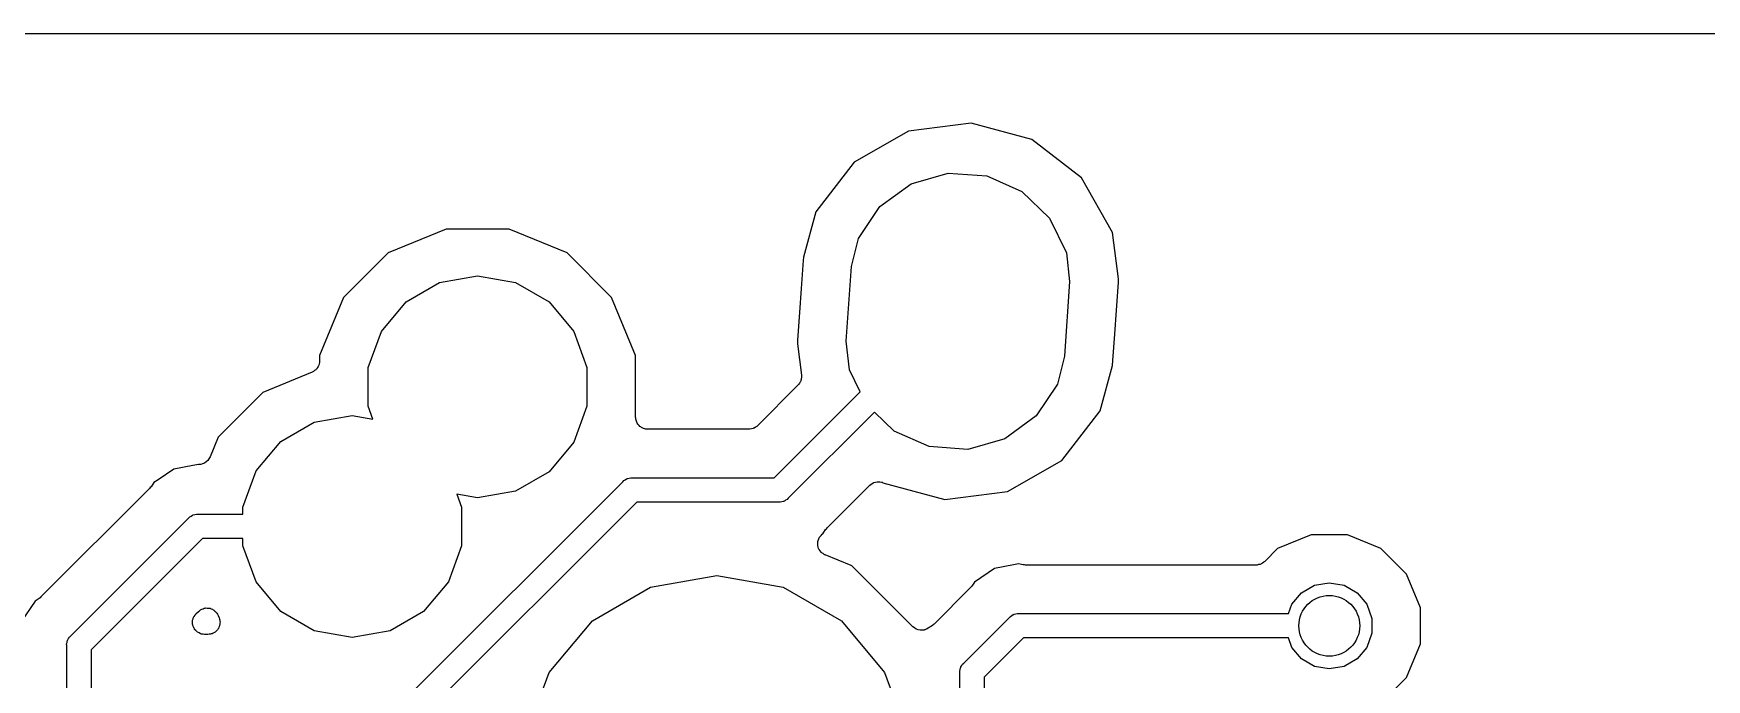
# Model space of a CAD drawing. Extents: x 240.1 to 314.9, y -176.2 to -102.8.
# Drawn here: x 279.88 to 297.36, y -109.55 to -102.79 of the extents above; entities that cross this region are included whole.
import ezdxf

# ---------------------------------------------------------------- set-up
doc = ezdxf.new("R2010")
doc.units = 0
doc.header["$MEASUREMENT"] = 0
doc.layers.add('BLACK', color=7, linetype='CONTINUOUS')

msp = doc.modelspace()

# ---------------------------------------------------------------- linework, layer by layer
at = {"layer": 'BLACK', "linetype": 'CONTINUOUS'}
for p, q in [((257.793, -102.793), (312.995, -102.793)), ((289.024, -103.814), (288.454, -104.141)), ((289.676, -103.731), (289.024, -103.814)), ((290.31, -103.903), (289.676, -103.731)), ((290.829, -104.304), (290.31, -103.903)), ((288.454, -104.141), (288.053, -104.66)), ((288.724, -104.605), (289.05, -104.367)), ((289.05, -104.367), (289.438, -104.256)), ((289.438, -104.256), (289.84, -104.284)), ((289.84, -104.284), (290.208, -104.447)), ((291.156, -104.874), (290.829, -104.304)), ((290.208, -104.447), (290.498, -104.727)), ((288.053, -104.66), (287.924, -105.134)), ((288.499, -104.939), (288.724, -104.605)), ((290.498, -104.727), (290.675, -105.089)), ((284.192, -104.839), (283.585, -105.09)), ((284.848, -104.839), (284.192, -104.839)), ((285.455, -105.09), (284.848, -104.839)), ((291.218, -105.361), (291.156, -104.874)), ((288.427, -105.232), (288.499, -104.939)), ((283.585, -105.09), (283.12, -105.555)), ((285.92, -105.555), (285.455, -105.09)), ((287.922, -105.17), (287.902, -105.46)), ((287.924, -105.134), (287.922, -105.17)), ((287.922, -105.17), (287.922, -105.17)), ((288.373, -106.011), (288.427, -105.232)), ((290.675, -105.089), (290.707, -105.389)), ((283.774, -105.601), (284.123, -105.399)), ((284.123, -105.399), (284.52, -105.329)), ((284.52, -105.329), (284.917, -105.399)), ((284.917, -105.399), (285.266, -105.601)), ((290.707, -105.389), (290.653, -106.168)), ((291.196, -105.687), (291.216, -105.397)), ((291.216, -105.397), (291.218, -105.361)), ((291.216, -105.397), (291.216, -105.397)), ((283.12, -105.555), (282.869, -106.162)), ((283.515, -105.91), (283.774, -105.601)), ((285.266, -105.601), (285.525, -105.91)), ((286.171, -106.162), (285.92, -105.555)), ((287.902, -105.46), (287.884, -105.713)), ((287.884, -105.713), (287.864, -106.003)), ((287.884, -105.713), (287.884, -105.713)), ((291.178, -105.94), (291.196, -105.687)), ((291.196, -105.687), (291.196, -105.687)), ((283.377, -106.288), (283.515, -105.91)), ((285.525, -105.91), (285.663, -106.288)), ((291.159, -106.216), (291.178, -105.94)), ((287.864, -106.003), (287.862, -106.039)), ((287.862, -106.039), (287.904, -106.368)), ((287.864, -106.003), (287.864, -106.003)), ((288.405, -106.311), (288.373, -106.011)), ((282.839, -106.301), (282.833, -106.306)), ((282.846, -106.289), (282.839, -106.301)), ((282.855, -106.278), (282.846, -106.289)), ((282.857, -106.27), (282.855, -106.278)), ((282.861, -106.263), (282.857, -106.27)), ((282.864, -106.249), (282.861, -106.263)), ((282.868, -106.236), (282.864, -106.249)), ((282.869, -106.219), (282.868, -106.228)), ((282.868, -106.228), (282.868, -106.236)), ((282.869, -106.162), (282.869, -106.219)), ((283.377, -106.692), (283.377, -106.288)), ((285.663, -106.288), (285.663, -106.692)), ((286.171, -106.807), (286.171, -106.162)), ((290.653, -106.168), (290.581, -106.461)), ((291.027, -106.74), (291.156, -106.266)), ((291.156, -106.266), (291.159, -106.216)), ((282.791, -106.337), (282.275, -106.55)), ((282.798, -106.332), (282.791, -106.337)), ((282.805, -106.329), (282.798, -106.332)), ((282.816, -106.32), (282.805, -106.329)), ((282.828, -106.313), (282.816, -106.32)), ((282.833, -106.306), (282.828, -106.313)), ((287.868, -106.474), (287.445, -106.897)), ((287.876, -106.463), (287.868, -106.474)), ((287.885, -106.453), (287.876, -106.463)), ((287.888, -106.445), (287.885, -106.453)), ((287.893, -106.438), (287.888, -106.445)), ((287.897, -106.425), (287.893, -106.438)), ((287.902, -106.412), (287.897, -106.425)), ((287.905, -106.395), (287.902, -106.404)), ((287.902, -106.404), (287.902, -106.412)), ((287.904, -106.368), (287.903, -106.382)), ((287.903, -106.382), (287.905, -106.395)), ((288.518, -106.543), (288.405, -106.311)), ((290.581, -106.461), (290.356, -106.795)), ((282.275, -106.55), (281.81, -107.015)), ((287.618, -107.442), (288.518, -106.543)), ((282.813, -106.859), (283.21, -106.789)), ((283.21, -106.789), (283.426, -106.828)), ((283.426, -106.828), (283.377, -106.692)), ((285.663, -106.692), (285.525, -107.07)), ((286.173, -106.818), (286.171, -106.807)), ((286.173, -106.829), (286.173, -106.818)), ((288.666, -106.754), (287.765, -107.655)), ((288.872, -106.953), (288.666, -106.754)), ((290.356, -106.795), (290.03, -107.033)), ((290.626, -107.259), (291.027, -106.74)), ((282.464, -107.061), (282.813, -106.859)), ((286.177, -106.839), (286.173, -106.829)), ((286.179, -106.85), (286.177, -106.839)), ((286.184, -106.86), (286.179, -106.85)), ((286.188, -106.87), (286.184, -106.86)), ((286.195, -106.879), (286.188, -106.87)), ((286.201, -106.889), (286.195, -106.879)), ((286.209, -106.896), (286.201, -106.889)), ((286.216, -106.904), (286.209, -106.896)), ((286.226, -106.91), (286.216, -106.904)), ((286.234, -106.917), (286.226, -106.91)), ((286.245, -106.921), (286.234, -106.917)), ((286.255, -106.926), (286.245, -106.921)), ((286.266, -106.928), (286.255, -106.926)), ((286.276, -106.932), (286.266, -106.928)), ((286.287, -106.932), (286.276, -106.932)), ((286.298, -106.934), (286.287, -106.932)), ((287.355, -106.934), (286.298, -106.934)), ((287.361, -106.933), (287.355, -106.934)), ((287.366, -106.934), (287.361, -106.933)), ((287.382, -106.929), (287.366, -106.934)), ((287.399, -106.926), (287.382, -106.929)), ((287.404, -106.924), (287.399, -106.926)), ((287.409, -106.922), (287.404, -106.924)), ((287.423, -106.913), (287.409, -106.922)), ((287.437, -106.904), (287.423, -106.913)), ((287.441, -106.9), (287.437, -106.904)), ((287.445, -106.897), (287.441, -106.9)), ((289.24, -107.116), (288.872, -106.953)), ((281.81, -107.015), (281.724, -107.224)), ((282.205, -107.37), (282.464, -107.061)), ((285.525, -107.07), (285.266, -107.379)), ((289.642, -107.144), (289.24, -107.116)), ((290.03, -107.033), (289.642, -107.144)), ((281.543, -107.313), (281.346, -107.352)), ((281.603, -107.301), (281.543, -107.313)), ((281.543, -107.313), (281.543, -107.313)), ((281.623, -107.302), (281.603, -107.301)), ((281.624, -107.301), (281.623, -107.302)), ((281.626, -107.301), (281.624, -107.301)), ((281.645, -107.294), (281.626, -107.301)), ((281.665, -107.288), (281.645, -107.294)), ((281.666, -107.287), (281.665, -107.288)), ((281.667, -107.287), (281.666, -107.287)), ((281.683, -107.274), (281.667, -107.287)), ((281.7, -107.261), (281.683, -107.274)), ((281.701, -107.26), (281.7, -107.261)), ((281.702, -107.259), (281.701, -107.26)), ((281.712, -107.242), (281.702, -107.259)), ((281.724, -107.224), (281.712, -107.242)), ((290.056, -107.586), (290.626, -107.259)), ((281.136, -107.492), (281.107, -107.535)), ((281.18, -107.463), (281.136, -107.492)), ((281.346, -107.352), (281.18, -107.463)), ((281.18, -107.463), (281.18, -107.463)), ((282.067, -107.748), (282.205, -107.37)), ((283.759, -109.761), (286.037, -107.483)), ((285.266, -107.379), (284.917, -107.581)), ((286.037, -107.483), (286.048, -107.47)), ((286.048, -107.47), (286.063, -107.462)), ((286.063, -107.462), (286.076, -107.452)), ((286.076, -107.452), (286.082, -107.451)), ((286.082, -107.451), (286.087, -107.448)), ((286.087, -107.448), (286.103, -107.445)), ((286.103, -107.445), (286.12, -107.441)), ((286.12, -107.441), (286.137, -107.442)), ((286.137, -107.442), (287.618, -107.442)), ((288.173, -107.965), (288.618, -107.52)), ((288.618, -107.52), (288.621, -107.518)), ((288.621, -107.518), (288.623, -107.516)), ((288.623, -107.516), (288.639, -107.505)), ((288.639, -107.505), (288.654, -107.494)), ((288.654, -107.494), (288.657, -107.494)), ((288.657, -107.494), (288.66, -107.492)), ((288.66, -107.492), (288.679, -107.488)), ((288.679, -107.488), (288.697, -107.483)), ((288.697, -107.483), (288.7, -107.483)), ((288.7, -107.483), (288.703, -107.483)), ((288.703, -107.483), (288.722, -107.485)), ((288.722, -107.485), (288.741, -107.487)), ((288.741, -107.487), (288.744, -107.488)), ((288.744, -107.488), (288.747, -107.489)), ((288.747, -107.489), (288.755, -107.493)), ((288.755, -107.493), (289.404, -107.669)), ((281.091, -107.554), (279.957, -108.688)), ((281.099, -107.544), (281.091, -107.554)), ((281.107, -107.535), (281.099, -107.544)), ((286.184, -107.696), (283.972, -109.908)), ((284.52, -107.651), (284.303, -107.612)), ((284.303, -107.612), (284.353, -107.748)), ((284.917, -107.581), (284.52, -107.651)), ((287.665, -107.696), (286.184, -107.696)), ((287.682, -107.697), (287.665, -107.696)), ((287.698, -107.693), (287.682, -107.697)), ((287.715, -107.69), (287.698, -107.693)), ((287.72, -107.687), (287.715, -107.69)), ((287.726, -107.686), (287.72, -107.687)), ((287.739, -107.676), (287.726, -107.686)), ((287.754, -107.668), (287.739, -107.676)), ((287.765, -107.655), (287.754, -107.668)), ((289.404, -107.669), (290.056, -107.586)), ((280.267, -109.097), (281.5, -107.864)), ((281.5, -107.864), (281.511, -107.851)), ((281.511, -107.851), (281.525, -107.843)), ((281.525, -107.843), (281.539, -107.833)), ((281.539, -107.833), (281.545, -107.832)), ((281.545, -107.832), (281.549, -107.829)), ((281.549, -107.829), (281.566, -107.826)), ((281.566, -107.826), (281.582, -107.822)), ((281.582, -107.822), (281.599, -107.823)), ((281.599, -107.823), (282.067, -107.823)), ((282.067, -107.823), (282.067, -107.748)), ((284.353, -107.748), (284.353, -108.152)), ((288.098, -108.057), (288.111, -108.045)), ((288.111, -108.045), (288.122, -108.032)), ((288.122, -108.032), (288.126, -108.029)), ((288.126, -108.029), (288.128, -108.028)), ((288.128, -108.028), (288.157, -107.984)), ((288.157, -107.984), (288.166, -107.975)), ((288.166, -107.975), (288.173, -107.965)), ((293.231, -108.037), (292.88, -108.183)), ((293.609, -108.037), (293.231, -108.037)), ((293.96, -108.183), (293.609, -108.037)), ((281.646, -108.077), (280.48, -109.243)), ((282.067, -108.077), (281.646, -108.077)), ((282.067, -108.152), (282.067, -108.077)), ((282.205, -108.53), (282.067, -108.152)), ((284.353, -108.152), (284.215, -108.53)), ((288.074, -108.14), (288.076, -108.123)), ((288.075, -108.145), (288.074, -108.14)), ((288.075, -108.149), (288.075, -108.145)), ((288.08, -108.166), (288.075, -108.149)), ((288.076, -108.105), (288.078, -108.101)), ((288.076, -108.123), (288.076, -108.105)), ((288.078, -108.096), (288.086, -108.081)), ((288.078, -108.101), (288.078, -108.096)), ((288.084, -108.183), (288.08, -108.166)), ((288.087, -108.187), (288.084, -108.183)), ((288.086, -108.081), (288.093, -108.064)), ((288.088, -108.191), (288.087, -108.187)), ((288.099, -108.205), (288.088, -108.191)), ((288.093, -108.064), (288.096, -108.061)), ((288.096, -108.061), (288.098, -108.057)), ((288.109, -108.22), (288.099, -108.205)), ((288.112, -108.222), (288.109, -108.22)), ((288.115, -108.226), (288.112, -108.222)), ((292.88, -108.183), (292.745, -108.318)), ((294.227, -108.45), (293.96, -108.183)), ((288.13, -108.235), (288.115, -108.226)), ((288.144, -108.246), (288.13, -108.235)), ((288.149, -108.247), (288.144, -108.246)), ((288.153, -108.249), (288.149, -108.247)), ((288.424, -108.359), (288.153, -108.249)), ((288.43, -108.363), (288.424, -108.359)), ((288.432, -108.364), (288.43, -108.363)), ((289.069, -109), (288.432, -108.364)), ((289.923, -108.392), (289.713, -108.532)), ((290.121, -108.353), (289.923, -108.392)), ((290.171, -108.343), (290.121, -108.353)), ((290.121, -108.353), (290.121, -108.353)), ((290.221, -108.353), (290.171, -108.343)), ((290.234, -108.353), (290.221, -108.353)), ((290.246, -108.355), (290.234, -108.353)), ((292.655, -108.355), (290.246, -108.355)), ((292.661, -108.354), (292.655, -108.355)), ((292.666, -108.355), (292.661, -108.354)), ((292.682, -108.35), (292.666, -108.355)), ((292.699, -108.347), (292.682, -108.35)), ((292.704, -108.345), (292.699, -108.347)), ((292.709, -108.343), (292.704, -108.345)), ((292.723, -108.334), (292.709, -108.343)), ((292.737, -108.325), (292.723, -108.334)), ((292.741, -108.321), (292.737, -108.325)), ((292.745, -108.318), (292.741, -108.321)), ((282.464, -108.839), (282.205, -108.53)), ((284.215, -108.53), (283.956, -108.839)), ((286.328, -108.587), (287.02, -108.465)), ((287.02, -108.465), (287.712, -108.587)), ((289.685, -108.575), (289.676, -108.584)), ((289.713, -108.532), (289.685, -108.575)), ((293.13, -108.644), (293.266, -108.566)), ((293.266, -108.566), (293.42, -108.539)), ((293.42, -108.539), (293.574, -108.566)), ((293.574, -108.566), (293.71, -108.644)), ((294.373, -108.801), (294.227, -108.45)), ((279.895, -108.733), (279.755, -108.943)), ((279.938, -108.704), (279.895, -108.733)), ((279.947, -108.696), (279.938, -108.704)), ((279.957, -108.688), (279.947, -108.696)), ((285.719, -108.939), (286.328, -108.587)), ((287.712, -108.587), (288.321, -108.939)), ((289.669, -108.594), (289.291, -108.972)), ((289.676, -108.584), (289.669, -108.594)), ((293.029, -108.764), (293.13, -108.644)), ((293.71, -108.644), (293.811, -108.764)), ((281.542, -108.932), (281.548, -108.916)), ((281.548, -108.916), (281.552, -108.9)), ((281.552, -108.9), (281.555, -108.896)), ((281.555, -108.896), (281.557, -108.891)), ((281.557, -108.891), (281.568, -108.878)), ((281.568, -108.878), (281.577, -108.864)), ((281.577, -108.864), (281.602, -108.84)), ((281.602, -108.84), (281.613, -108.832)), ((281.613, -108.832), (281.623, -108.823)), ((281.623, -108.823), (281.631, -108.82)), ((281.631, -108.82), (281.638, -108.815)), ((281.638, -108.815), (281.651, -108.811)), ((281.651, -108.811), (281.664, -108.806)), ((281.664, -108.806), (281.672, -108.805)), ((281.672, -108.805), (281.68, -108.803)), ((281.68, -108.803), (281.694, -108.805)), ((281.694, -108.805), (281.708, -108.804)), ((281.708, -108.804), (281.716, -108.806)), ((281.716, -108.806), (281.724, -108.807)), ((281.724, -108.807), (281.737, -108.813)), ((281.737, -108.813), (281.75, -108.817)), ((281.75, -108.817), (281.757, -108.822)), ((281.757, -108.822), (281.764, -108.826)), ((281.764, -108.826), (281.774, -108.836)), ((281.774, -108.836), (281.785, -108.844)), ((281.785, -108.844), (281.789, -108.851)), ((281.789, -108.851), (281.795, -108.857)), ((281.795, -108.857), (281.801, -108.87)), ((281.801, -108.87), (281.809, -108.881)), ((281.809, -108.881), (281.819, -108.905)), ((281.819, -108.905), (281.822, -108.919)), ((281.822, -108.919), (281.826, -108.932)), ((282.813, -109.041), (282.464, -108.839)), ((283.956, -108.839), (283.607, -109.041)), ((289.601, -109.38), (290.077, -108.904)), ((290.077, -108.904), (290.088, -108.891)), ((290.088, -108.891), (290.103, -108.883)), ((290.103, -108.883), (290.116, -108.873)), ((290.116, -108.873), (290.122, -108.872)), ((290.122, -108.872), (290.127, -108.869)), ((290.127, -108.869), (290.143, -108.866)), ((290.143, -108.866), (290.16, -108.862)), ((290.16, -108.862), (290.177, -108.863)), ((290.177, -108.863), (292.993, -108.863)), ((292.993, -108.863), (293.029, -108.764)), ((293.811, -108.764), (293.864, -108.912)), ((293.864, -108.912), (293.864, -109.068)), ((294.373, -109.179), (294.373, -108.801)), ((280.254, -109.108), (280.267, -109.097)), ((281.541, -108.943), (281.542, -108.938)), ((281.542, -108.96), (281.541, -108.943)), ((281.542, -108.938), (281.542, -108.932)), ((281.542, -108.976), (281.542, -108.96)), ((281.544, -108.981), (281.542, -108.976)), ((281.544, -108.987), (281.544, -108.981)), ((281.551, -109.002), (281.544, -108.987)), ((281.557, -109.018), (281.551, -109.002)), ((281.561, -109.022), (281.557, -109.018)), ((281.563, -109.027), (281.561, -109.022)), ((281.575, -109.039), (281.563, -109.027)), ((281.585, -109.051), (281.575, -109.039)), ((281.59, -109.054), (281.585, -109.051)), ((281.594, -109.058), (281.59, -109.054)), ((281.609, -109.065), (281.594, -109.058)), ((281.624, -109.073), (281.609, -109.065)), ((281.629, -109.074), (281.624, -109.073)), ((281.634, -109.077), (281.629, -109.074)), ((281.651, -109.078), (281.634, -109.077)), ((281.667, -109.081), (281.651, -109.078)), ((281.701, -109.081), (281.667, -109.081)), ((281.715, -109.079), (281.701, -109.081)), ((281.729, -109.078), (281.715, -109.079)), ((281.737, -109.075), (281.729, -109.078)), ((281.745, -109.073), (281.737, -109.075)), ((281.757, -109.067), (281.745, -109.073)), ((281.77, -109.061), (281.757, -109.067)), ((281.776, -109.056), (281.77, -109.061)), ((281.783, -109.051), (281.776, -109.056)), ((281.792, -109.041), (281.783, -109.051)), ((281.802, -109.031), (281.792, -109.041)), ((281.806, -109.024), (281.802, -109.031)), ((281.811, -109.018), (281.806, -109.024)), ((281.816, -109.005), (281.811, -109.018)), ((281.823, -108.992), (281.816, -109.005)), ((281.824, -108.984), (281.823, -108.992)), ((281.826, -108.976), (281.824, -108.984)), ((281.826, -108.932), (281.826, -108.94)), ((281.826, -108.94), (281.828, -108.949)), ((281.828, -108.949), (281.826, -108.962)), ((281.826, -108.962), (281.826, -108.976)), ((283.21, -109.111), (282.813, -109.041)), ((283.607, -109.041), (283.21, -109.111)), ((285.267, -109.478), (285.719, -108.939)), ((288.321, -108.939), (288.773, -109.478)), ((289.086, -109.012), (289.069, -109)), ((289.102, -109.025), (289.086, -109.012)), ((289.104, -109.025), (289.102, -109.025)), ((289.105, -109.026), (289.104, -109.025)), ((289.125, -109.031), (289.105, -109.026)), ((289.145, -109.037), (289.125, -109.031)), ((289.146, -109.037), (289.145, -109.037)), ((289.147, -109.037), (289.146, -109.037)), ((289.168, -109.035), (289.147, -109.037)), ((289.189, -109.034), (289.168, -109.035)), ((289.19, -109.033), (289.189, -109.034)), ((289.191, -109.033), (289.19, -109.033)), ((289.21, -109.025), (289.191, -109.033)), ((289.229, -109.016), (289.21, -109.025)), ((289.272, -108.988), (289.229, -109.016)), ((289.281, -108.979), (289.272, -108.988)), ((289.291, -108.972), (289.281, -108.979)), ((293.864, -109.068), (293.811, -109.216)), ((280.225, -109.179), (280.229, -109.163)), ((280.226, -109.196), (280.225, -109.179)), ((280.226, -114.899), (280.226, -109.196)), ((280.229, -109.163), (280.232, -109.146)), ((280.232, -109.146), (280.235, -109.142)), ((280.235, -109.142), (280.236, -109.136)), ((280.236, -109.136), (280.246, -109.122)), ((280.246, -109.122), (280.254, -109.108)), ((280.48, -109.243), (280.48, -116.731)), ((290.224, -109.117), (289.814, -109.527)), ((292.993, -109.117), (290.224, -109.117)), ((293.029, -109.216), (292.993, -109.117)), ((293.13, -109.336), (293.029, -109.216)), ((293.811, -109.216), (293.71, -109.336)), ((294.227, -109.53), (294.373, -109.179)), ((289.559, -109.463), (289.563, -109.446)), ((289.563, -109.446), (289.566, -109.43)), ((289.566, -109.43), (289.569, -109.425)), ((289.569, -109.425), (289.57, -109.419)), ((289.57, -109.419), (289.58, -109.406)), ((289.58, -109.406), (289.588, -109.391)), ((289.588, -109.391), (289.601, -109.38)), ((293.266, -109.414), (293.13, -109.336)), ((293.42, -109.441), (293.266, -109.414)), ((293.574, -109.414), (293.42, -109.441)), ((293.71, -109.336), (293.574, -109.414)), ((285.026, -110.138), (285.267, -109.478)), ((288.773, -109.478), (289.014, -110.138)), ((289.56, -109.48), (289.559, -109.463)), ((289.56, -111.331), (289.56, -109.48)), ((289.814, -109.527), (289.814, -111.331)), ((293.96, -109.797), (294.227, -109.53))]:
    msp.add_line(p, q, dxfattribs=at)
at = {"layer": 'BLACK'}
msp.add_circle((293.42, -108.99), 0.318, dxfattribs=at)

doc.saveas('drawing.dxf')
